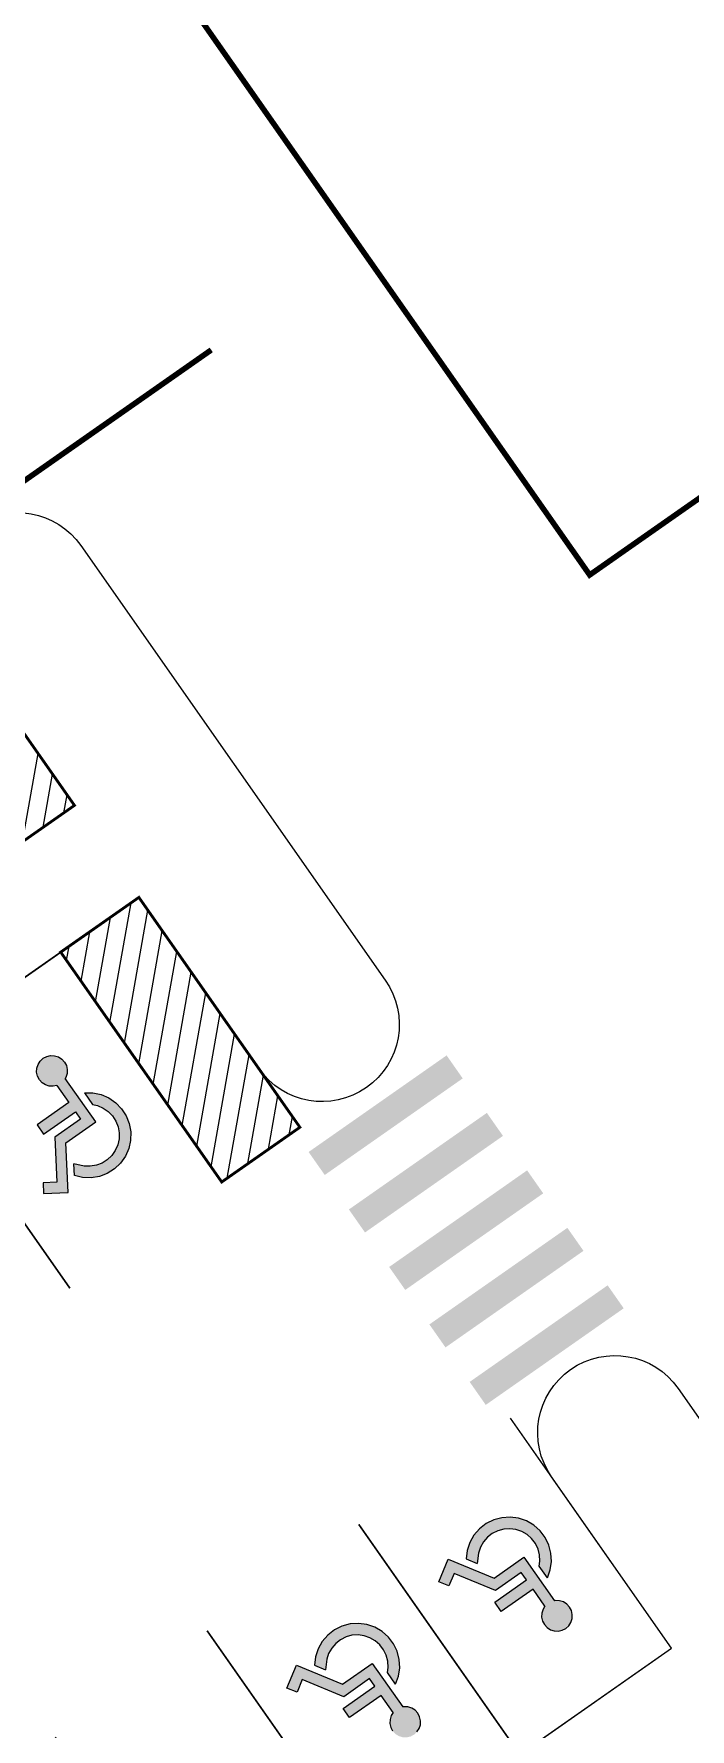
# Model space of a CAD drawing. Header units: millimetres. Extents: x 152904052 to 153933663, y 538271515 to 539240469.
# Drawn here: x 153218064 to 153229752, y 538795138 to 538825339 of the extents above; entities that cross this region are included whole.
import ezdxf

# ---------------------------------------------------------------- set-up
doc = ezdxf.new("R2010")
doc.units = ezdxf.units.MM
doc.layers.add('SCHM', color=9, linetype='Continuous')

msp = doc.modelspace()

# ---------------------------------------------------------------- hatches: boundary and pattern name
at = {"layer": 'SCHM'}
h = msp.add_hatch(dxfattribs=at)
h.set_pattern_fill('ANSI31', color=256, scale=100, angle=35)
h.set_pattern_definition([(80, (122812588, 494499881.96), (-312.6764616, 55.1332964), [])])
h.paths.add_polyline_path([(153214526.4, 538814714.8), (153215918.9, 538815689.8), (153218786.8, 538811594.1), (153217394.2, 538810619)])
h = msp.add_hatch(dxfattribs=at)
h.set_pattern_fill('ANSI31', color=256, scale=100, angle=35)
h.set_pattern_definition([(80, (122816603.2, 494494147.64), (-312.6764616, 55.1332964), [])])
h.paths.add_polyline_path([(153218541.6, 538808980.4), (153219934.1, 538809955.5), (153222802, 538805859.8), (153221409.4, 538804884.7)])
for points in [[(153218209.6, 538806654), (153218161.2, 538806706.7), (153218128.2, 538806770.2), (153218112.7, 538806840.1), (153218115.8, 538806911.6), (153218137.3, 538806979.8), (153218175.8, 538807040.2), (153218228.5, 538807088.5), (153218292, 538807121.6), (153218361.9, 538807137.1), (153218433.4, 538807134), (153218501.6, 538807112.4), (153218562, 538807074), (153218610.3, 538807021.2), (153218643.4, 538806957.7), (153218658.9, 538806887.9), (153218655.7, 538806816.4), (153218634.2, 538806748.1), (153218623.5, 538806731.2), (153219167.1, 538805954.8), (153218635.2, 538805582.4), (153218672.8, 538804696.2), (153218235.6, 538804677.7), (153218227.4, 538804872.3), (153218469.9, 538804882.6), (153218436.1, 538805680.7), (153218895.8, 538806002.7), (153218802.2, 538806136.4), (153218235.9, 538805739.9), (153218120.6, 538805904.6), (153218686.8, 538806301.1), (153218474, 538806605.1), (153218409.7, 538806590.9), (153218338.2, 538806594), (153218269.9, 538806615.5)], [(153219198, 538806244.9), (153219109.6, 538806263.3), (153218962.8, 538806472.9), (153219112.8, 538806471.8), (153219259.7, 538806441.2), (153219397.7, 538806382.3), (153219521.5, 538806297.5), (153219626.1, 538806189.9), (153219707.5, 538806063.9), (153219762.5, 538805924.3), (153219789.1, 538805776.6), (153219786, 538805626.6), (153219753.5, 538805480.1), (153219692.8, 538805342.9), (153219606.4, 538805220.2), (153219497.5, 538805117), (153219370.4, 538805037.2), (153219230.1, 538804984), (153219082.1, 538804959.4), (153218932.1, 538804964.4), (153218786.1, 538804998.8), (153218777, 538805211.3), (153218959.2, 538805168.4), (153219068.6, 538805164.8), (153219176.4, 538805182.7), (153219278.7, 538805221.5), (153219371.3, 538805279.7), (153219450.7, 538805354.9), (153219513.7, 538805444.3), (153219558, 538805544.3), (153219581.6, 538805651.1), (153219583.9, 538805760.4), (153219564.5, 538805868.1), (153219524.4, 538805969.8), (153219465.1, 538806061.7), (153219388.8, 538806140.1), (153219298.6, 538806201.9)], [(153227076.8, 538798131.1), (153227063.8, 538798041.7), (153227210.6, 538797832), (153227260.9, 538797973.4), (153227282.4, 538798121.9), (153227274.2, 538798271.7), (153227236.8, 538798417), (153227171.5, 538798552.1), (153227080.9, 538798671.7), (153226968.6, 538798771.2), (153226838.9, 538798846.6), (153226696.8, 538798895.1), (153226548.1, 538798914.6), (153226398.4, 538798904.6), (153226253.6, 538798865.2), (153226119.3, 538798798.2), (153226000.9, 538798706.1), (153225902.9, 538798592.5), (153225829.2, 538798461.8), (153225782.6, 538798319.2), (153225764.9, 538798170.1), (153225961.6, 538798089), (153225983.6, 538798274.9), (153226017.5, 538798378.8), (153226071.3, 538798474.1), (153226142.7, 538798556.9), (153226229, 538798624.1), (153226326.9, 538798672.9), (153226432.4, 538798701.6), (153226541.5, 538798708.9), (153226650, 538798694.7), (153226753.5, 538798659.4), (153226848, 538798604.4), (153226929.9, 538798531.9), (153226995.9, 538798444.7), (153227043.5, 538798346.2), (153227070.8, 538798240.3)], [(153227123.1, 538797062.3), (153227156.1, 538796998.8), (153227204.5, 538796946.1), (153227264.9, 538796907.6), (153227333.1, 538796886.1), (153227404.6, 538796883), (153227474.5, 538796898.5), (153227538, 538796931.5), (153227590.7, 538796979.9), (153227629.2, 538797040.2), (153227650.7, 538797108.5), (153227653.8, 538797180), (153227638.3, 538797249.8), (153227605.3, 538797313.3), (153227556.9, 538797366.1), (153227496.6, 538797404.5), (153227428.3, 538797426.1), (153227356.8, 538797429.2), (153227337.3, 538797424.8), (153226793.6, 538798201.3), (153226261.7, 538797828.8), (153225441.8, 538798167.2), (153225274.9, 538797762.7), (153225455, 538797688.4), (153225547.6, 538797912.8), (153226286, 538797608), (153226745.8, 538797930), (153226839.5, 538797796.2), (153226273.2, 538797399.7), (153226388.5, 538797235), (153226954.8, 538797631.5), (153227167.6, 538797327.5), (153227132.3, 538797271.9), (153227110.7, 538797203.7), (153227107.6, 538797132.2)], [(153224373.5, 538796238.3), (153224360.6, 538796148.9), (153224507.4, 538795939.2), (153224557.7, 538796080.6), (153224579.2, 538796229.1), (153224571, 538796378.9), (153224533.6, 538796524.2), (153224468.3, 538796659.3), (153224377.7, 538796778.9), (153224265.4, 538796878.4), (153224135.7, 538796953.8), (153223993.6, 538797002.3), (153223844.9, 538797021.8), (153223695.2, 538797011.8), (153223550.4, 538796972.4), (153223416.1, 538796905.4), (153223297.7, 538796813.3), (153223199.7, 538796699.7), (153223126, 538796569), (153223079.4, 538796426.4), (153223061.7, 538796277.3), (153223258.4, 538796196.2), (153223280.4, 538796382.1), (153223314.3, 538796486), (153223368.1, 538796581.3), (153223439.5, 538796664.1), (153223525.8, 538796731.3), (153223623.7, 538796780.1), (153223729.2, 538796808.8), (153223838.3, 538796816.1), (153223946.8, 538796801.9), (153224050.3, 538796766.6), (153224144.8, 538796711.6), (153224226.7, 538796639.1), (153224292.7, 538796551.9), (153224340.3, 538796453.4), (153224367.6, 538796347.5)], [(153224419.9, 538795169.5), (153224452.9, 538795106), (153224501.3, 538795053.3), (153224561.7, 538795014.8), (153224629.9, 538794993.3), (153224701.4, 538794990.2), (153224771.3, 538795005.7), (153224834.8, 538795038.7), (153224887.5, 538795087.1), (153224926, 538795147.4), (153224947.5, 538795215.7), (153224950.6, 538795287.2), (153224935.1, 538795357), (153224902.1, 538795420.5), (153224853.7, 538795473.3), (153224793.4, 538795511.7), (153224725.1, 538795533.3), (153224653.6, 538795536.4), (153224634.1, 538795532), (153224090.4, 538796308.5), (153223558.5, 538795936), (153222738.6, 538796274.4), (153222571.7, 538795869.9), (153222751.8, 538795795.6), (153222844.4, 538796020), (153223582.8, 538795715.2), (153224042.6, 538796037.2), (153224136.3, 538795903.4), (153223570, 538795506.9), (153223685.3, 538795342.2), (153224251.6, 538795738.7), (153224464.4, 538795434.7), (153224429.1, 538795379.1), (153224407.5, 538795310.9), (153224404.4, 538795239.4)]]:
    msp.add_hatch(color=256, dxfattribs=at).paths.add_polyline_path(points)

# ---------------------------------------------------------------- linework, layer by layer
for p, q in [((153218228.5, 538807088.5), (153218292, 538807121.6)), ((153218292, 538807121.6), (153218361.9, 538807137.1)), ((153218361.9, 538807137.1), (153218433.4, 538807134)), ((153218433.4, 538807134), (153218501.6, 538807112.4)), ((153218112.7, 538806840.1), (153218115.8, 538806911.6)), ((153218128.2, 538806770.2), (153218112.7, 538806840.1)), ((153218115.8, 538806911.6), (153218137.3, 538806979.8)), ((153218137.3, 538806979.8), (153218175.8, 538807040.2)), ((153218175.8, 538807040.2), (153218228.5, 538807088.5)), ((153218501.6, 538807112.4), (153218562, 538807074)), ((153218562, 538807074), (153218610.3, 538807021.2)), ((153218610.3, 538807021.2), (153218643.4, 538806957.7)), ((153218655.7, 538806816.4), (153218634.2, 538806748.1)), ((153218643.4, 538806957.7), (153218658.9, 538806887.9)), ((153218658.9, 538806887.9), (153218655.7, 538806816.4)), ((153218161.2, 538806706.7), (153218128.2, 538806770.2)), ((153218209.6, 538806654), (153218161.2, 538806706.7)), ((153218269.9, 538806615.5), (153218209.6, 538806654)), ((153218338.2, 538806594), (153218269.9, 538806615.5)), ((153218409.7, 538806590.9), (153218338.2, 538806594)), ((153218474, 538806605.1), (153218409.7, 538806590.9)), ((153218474, 538806605.1), (153218686.8, 538806301.1)), ((153218634.2, 538806748.1), (153218623.5, 538806731.2)), ((153219167.1, 538805954.8), (153218623.5, 538806731.2)), ((153218686.8, 538806301.1), (153218120.6, 538805904.6)), ((153218962.8, 538806472.9), (153219109.6, 538806263.3)), ((153218962.8, 538806472.9), (153219112.8, 538806471.8)), ((153219109.6, 538806263.3), (153219198, 538806244.9)), ((153219112.8, 538806471.8), (153219259.7, 538806441.2)), ((153219198, 538806244.9), (153219298.6, 538806201.9)), ((153219259.7, 538806441.2), (153219397.7, 538806382.3)), ((153219397.7, 538806382.3), (153219521.5, 538806297.5)), ((153219521.5, 538806297.5), (153219626.1, 538806189.9)), ((153218235.9, 538805739.9), (153218802.2, 538806136.4)), ((153218895.8, 538806002.7), (153218436.1, 538805680.7)), ((153218635.2, 538805582.4), (153219167.1, 538805954.8)), ((153218802.2, 538806136.4), (153218895.8, 538806002.7)), ((153219298.6, 538806201.9), (153219388.8, 538806140.1)), ((153219388.8, 538806140.1), (153219465.1, 538806061.7)), ((153219465.1, 538806061.7), (153219524.4, 538805969.8)), ((153219524.4, 538805969.8), (153219564.5, 538805868.1)), ((153219626.1, 538806189.9), (153219707.5, 538806063.9)), ((153219707.5, 538806063.9), (153219762.5, 538805924.3)), ((153219762.5, 538805924.3), (153219789.1, 538805776.6)), ((153218120.6, 538805904.6), (153218235.9, 538805739.9)), ((153218436.1, 538805680.7), (153218469.9, 538804882.6)), ((153219581.6, 538805651.1), (153219558, 538805544.3)), ((153219564.5, 538805868.1), (153219583.9, 538805760.4)), ((153219583.9, 538805760.4), (153219581.6, 538805651.1)), ((153219786, 538805626.6), (153219753.5, 538805480.1)), ((153219789.1, 538805776.6), (153219786, 538805626.6)), ((153218672.8, 538804696.2), (153218635.2, 538805582.4)), ((153219450.7, 538805354.9), (153219371.3, 538805279.7)), ((153219513.7, 538805444.3), (153219450.7, 538805354.9)), ((153219558, 538805544.3), (153219513.7, 538805444.3)), ((153219692.8, 538805342.9), (153219606.4, 538805220.2)), ((153219753.5, 538805480.1), (153219692.8, 538805342.9)), ((153218786.1, 538804998.8), (153218777, 538805211.3)), ((153218959.2, 538805168.4), (153218777, 538805211.3)), ((153219068.6, 538805164.8), (153218959.2, 538805168.4)), ((153219176.4, 538805182.7), (153219068.6, 538805164.8)), ((153219278.7, 538805221.5), (153219176.4, 538805182.7)), ((153219370.4, 538805037.2), (153219230.1, 538804984)), ((153219371.3, 538805279.7), (153219278.7, 538805221.5)), ((153219497.5, 538805117), (153219370.4, 538805037.2)), ((153219606.4, 538805220.2), (153219497.5, 538805117)), ((153218469.9, 538804882.6), (153218227.4, 538804872.3)), ((153218227.4, 538804872.3), (153218235.6, 538804677.7)), ((153218932.1, 538804964.4), (153218786.1, 538804998.8)), ((153219082.1, 538804959.4), (153218932.1, 538804964.4)), ((153219230.1, 538804984), (153219082.1, 538804959.4)), ((153218235.6, 538804677.7), (153218672.8, 538804696.2)), ((153226000.9, 538798706.1), (153225902.9, 538798592.5)), ((153226119.3, 538798798.2), (153226000.9, 538798706.1)), ((153226253.6, 538798865.2), (153226119.3, 538798798.2)), ((153226326.9, 538798672.9), (153226229, 538798624.1)), ((153226398.4, 538798904.6), (153226253.6, 538798865.2)), ((153226432.4, 538798701.6), (153226326.9, 538798672.9)), ((153226548.1, 538798914.6), (153226398.4, 538798904.6)), ((153226541.5, 538798708.9), (153226432.4, 538798701.6)), ((153226650, 538798694.7), (153226541.5, 538798708.9)), ((153226696.8, 538798895.1), (153226548.1, 538798914.6)), ((153226753.5, 538798659.4), (153226650, 538798694.7)), ((153226838.9, 538798846.6), (153226696.8, 538798895.1)), ((153226848, 538798604.4), (153226753.5, 538798659.4)), ((153226968.6, 538798771.2), (153226838.9, 538798846.6)), ((153227080.9, 538798671.7), (153226968.6, 538798771.2)), ((153227171.5, 538798552.1), (153227080.9, 538798671.7)), ((153225829.2, 538798461.8), (153225782.6, 538798319.2)), ((153225902.9, 538798592.5), (153225829.2, 538798461.8)), ((153226017.5, 538798378.8), (153225983.6, 538798274.9)), ((153226071.3, 538798474.1), (153226017.5, 538798378.8)), ((153226142.7, 538798556.9), (153226071.3, 538798474.1)), ((153226229, 538798624.1), (153226142.7, 538798556.9)), ((153226929.9, 538798531.9), (153226848, 538798604.4)), ((153226995.9, 538798444.7), (153226929.9, 538798531.9)), ((153227043.5, 538798346.2), (153226995.9, 538798444.7)), ((153227236.8, 538798417), (153227171.5, 538798552.1)), ((153227274.2, 538798271.7), (153227236.8, 538798417)), ((153225274.9, 538797762.7), (153225441.8, 538798167.2)), ((153225441.8, 538798167.2), (153226261.7, 538797828.8)), ((153225782.6, 538798319.2), (153225764.9, 538798170.1)), ((153225764.9, 538798170.1), (153225961.6, 538798089)), ((153225983.6, 538798274.9), (153225961.6, 538798089)), ((153226261.7, 538797828.8), (153226793.6, 538798201.3)), ((153226793.6, 538798201.3), (153227337.3, 538797424.8)), ((153227070.8, 538798240.3), (153227043.5, 538798346.2)), ((153227063.8, 538798041.7), (153227076.8, 538798131.1)), ((153227076.8, 538798131.1), (153227070.8, 538798240.3)), ((153227260.9, 538797973.4), (153227282.4, 538798121.9)), ((153227282.4, 538798121.9), (153227274.2, 538798271.7)), ((153225455, 538797688.4), (153225274.9, 538797762.7)), ((153225547.6, 538797912.8), (153225455, 538797688.4)), ((153226286, 538797608), (153225547.6, 538797912.8)), ((153226273.2, 538797399.7), (153226839.5, 538797796.2)), ((153226745.8, 538797930), (153226286, 538797608)), ((153226839.5, 538797796.2), (153226745.8, 538797930)), ((153227210.6, 538797832), (153227063.8, 538798041.7)), ((153227210.6, 538797832), (153227260.9, 538797973.4)), ((153226954.8, 538797631.5), (153226388.5, 538797235)), ((153227167.6, 538797327.5), (153226954.8, 538797631.5)), ((153226388.5, 538797235), (153226273.2, 538797399.7)), ((153227110.7, 538797203.7), (153227107.6, 538797132.2)), ((153227132.3, 538797271.9), (153227110.7, 538797203.7)), ((153227167.6, 538797327.5), (153227132.3, 538797271.9)), ((153227356.8, 538797429.2), (153227337.3, 538797424.8)), ((153227428.3, 538797426.1), (153227356.8, 538797429.2)), ((153227496.6, 538797404.5), (153227428.3, 538797426.1)), ((153227556.9, 538797366.1), (153227496.6, 538797404.5)), ((153227605.3, 538797313.3), (153227556.9, 538797366.1)), ((153227638.3, 538797249.8), (153227605.3, 538797313.3)), ((153227653.8, 538797180), (153227638.3, 538797249.8)), ((153227650.7, 538797108.5), (153227653.8, 538797180)), ((153223416.1, 538796905.4), (153223297.7, 538796813.3)), ((153223550.4, 538796972.4), (153223416.1, 538796905.4)), ((153223695.2, 538797011.8), (153223550.4, 538796972.4)), ((153223844.9, 538797021.8), (153223695.2, 538797011.8)), ((153223993.6, 538797002.3), (153223844.9, 538797021.8)), ((153224135.7, 538796953.8), (153223993.6, 538797002.3)), ((153224265.4, 538796878.4), (153224135.7, 538796953.8)), ((153224377.7, 538796778.9), (153224265.4, 538796878.4)), ((153227107.6, 538797132.2), (153227123.1, 538797062.3)), ((153227123.1, 538797062.3), (153227156.1, 538796998.8)), ((153227156.1, 538796998.8), (153227204.5, 538796946.1)), ((153227204.5, 538796946.1), (153227264.9, 538796907.6)), ((153227264.9, 538796907.6), (153227333.1, 538796886.1)), ((153227333.1, 538796886.1), (153227404.6, 538796883)), ((153227404.6, 538796883), (153227474.5, 538796898.5)), ((153227474.5, 538796898.5), (153227538, 538796931.5)), ((153227538, 538796931.5), (153227590.7, 538796979.9)), ((153227590.7, 538796979.9), (153227629.2, 538797040.2)), ((153227629.2, 538797040.2), (153227650.7, 538797108.5)), ((153223126, 538796569), (153223079.4, 538796426.4)), ((153223199.7, 538796699.7), (153223126, 538796569)), ((153223297.7, 538796813.3), (153223199.7, 538796699.7)), ((153223368.1, 538796581.3), (153223314.3, 538796486)), ((153223439.5, 538796664.1), (153223368.1, 538796581.3)), ((153223525.8, 538796731.3), (153223439.5, 538796664.1)), ((153223623.7, 538796780.1), (153223525.8, 538796731.3)), ((153223729.2, 538796808.8), (153223623.7, 538796780.1)), ((153223838.3, 538796816.1), (153223729.2, 538796808.8)), ((153223946.8, 538796801.9), (153223838.3, 538796816.1)), ((153224050.3, 538796766.6), (153223946.8, 538796801.9)), ((153224144.8, 538796711.6), (153224050.3, 538796766.6)), ((153224226.7, 538796639.1), (153224144.8, 538796711.6)), ((153224292.7, 538796551.9), (153224226.7, 538796639.1)), ((153224340.3, 538796453.4), (153224292.7, 538796551.9)), ((153224468.3, 538796659.3), (153224377.7, 538796778.9)), ((153224533.6, 538796524.2), (153224468.3, 538796659.3)), ((153222571.7, 538795869.9), (153222738.6, 538796274.4)), ((153222738.6, 538796274.4), (153223558.5, 538795936)), ((153223079.4, 538796426.4), (153223061.7, 538796277.3)), ((153223061.7, 538796277.3), (153223258.4, 538796196.2)), ((153223280.4, 538796382.1), (153223258.4, 538796196.2)), ((153223314.3, 538796486), (153223280.4, 538796382.1)), ((153223558.5, 538795936), (153224090.4, 538796308.5)), ((153224090.4, 538796308.5), (153224634.1, 538795532)), ((153224367.6, 538796347.5), (153224340.3, 538796453.4)), ((153224373.5, 538796238.3), (153224367.6, 538796347.5)), ((153224571, 538796378.9), (153224533.6, 538796524.2)), ((153224579.2, 538796229.1), (153224571, 538796378.9)), ((153222844.4, 538796020), (153222751.8, 538795795.6)), ((153223582.8, 538795715.2), (153222844.4, 538796020)), ((153224042.6, 538796037.2), (153223582.8, 538795715.2)), ((153224136.3, 538795903.4), (153224042.6, 538796037.2)), ((153224360.6, 538796148.9), (153224373.5, 538796238.3)), ((153224507.4, 538795939.2), (153224360.6, 538796148.9)), ((153224507.4, 538795939.2), (153224557.7, 538796080.6)), ((153224557.7, 538796080.6), (153224579.2, 538796229.1)), ((153222751.8, 538795795.6), (153222571.7, 538795869.9)), ((153223570, 538795506.9), (153224136.3, 538795903.4)), ((153224251.6, 538795738.7), (153223685.3, 538795342.2)), ((153224464.4, 538795434.7), (153224251.6, 538795738.7)), ((153223685.3, 538795342.2), (153223570, 538795506.9)), ((153224429.1, 538795379.1), (153224407.5, 538795310.9)), ((153224464.4, 538795434.7), (153224429.1, 538795379.1)), ((153224653.6, 538795536.4), (153224634.1, 538795532)), ((153224725.1, 538795533.3), (153224653.6, 538795536.4)), ((153224793.4, 538795511.7), (153224725.1, 538795533.3)), ((153224853.7, 538795473.3), (153224793.4, 538795511.7)), ((153224902.1, 538795420.5), (153224853.7, 538795473.3)), ((153224935.1, 538795357), (153224902.1, 538795420.5)), ((153224950.6, 538795287.2), (153224935.1, 538795357)), ((153224407.5, 538795310.9), (153224404.4, 538795239.4)), ((153224404.4, 538795239.4), (153224419.9, 538795169.5)), ((153224419.9, 538795169.5), (153224452.9, 538795106)), ((153224887.5, 538795087.1), (153224926, 538795147.4)), ((153224926, 538795147.4), (153224947.5, 538795215.7)), ((153224947.5, 538795215.7), (153224950.6, 538795287.2))]:
    msp.add_line(p, q, dxfattribs=at)
at = {"layer": 'SCHM', "ltscale": 0.3}
msp.add_lwpolyline([(153248583.9, 538810184.7, 750, 750, 0), (153241354.3, 538820509.7, 750, 750, 0.2050829), (153227976.2, 538828811.1, 750, 750, -2.9016993), (153244616.9, 538838183.5, 750, 750, 0.2253652), (153246128, 538824257.2, 750, 750, 0), (153253033.7, 538814394.8, 0, 0, 0)], format="xyseb", dxfattribs=at)
at = {"layer": 'SCHM', "ltscale": 0.005, "const_width": 100}
msp.add_lwpolyline([(153243368.9, 538805428.4), (153233474.7, 538819558.7), (153227963.3, 538815699.6), (153219239.9, 538828158.1)], dxfattribs=at)
msp.add_lwpolyline([(153239617.3, 538820375.3, 0.2205402), (153228703.1, 538826708.6)], format="xyb", dxfattribs=at)
at = {"layer": 'SCHM', "const_width": 100}
msp.add_lwpolyline([(153169083.9, 538783200.5), (153221223.1, 538819708.7)], dxfattribs=at)
at = {"layer": 'SCHM'}
for points in [[(153231271.8, 538813987.7), (153235367.5, 538816855.5), (153233474.7, 538819558.7), (153229379, 538816690.9)], [(153218706.4, 538802991.7), (153215838.5, 538807087.4), (153218541.7, 538808980.2), (153221409.6, 538804884.5)], [(153216003.2, 538801098.9), (153213135.3, 538805194.6), (153215838.5, 538807087.4), (153218706.4, 538802991.7)], [(153223851.6, 538798781.8), (153226719.5, 538794686), (153229422.7, 538796578.8), (153226554.8, 538800674.6)], [(153221148.4, 538796889), (153224016.3, 538792793.2), (153226719.5, 538794686), (153223851.6, 538798781.8)], [(153218445.2, 538794996.2), (153221313.1, 538790900.4), (153224016.3, 538792793.2), (153221148.4, 538796889)]]:
    msp.add_lwpolyline(points, dxfattribs=at)
at = {"layer": 'SCHM', "ltscale": 0.0008}
for points in [[(153105778.2, 538737011.5, -1), (153108030.9, 538738588.9), (153110167.5, 538735537.5), (153218787, 538811593.8), (153216650.4, 538814645.1, -1), (153218903.1, 538816222.4), (153224323.4, 538808481.4, -1), (153222070.7, 538806904.1), (153219934.2, 538809955.5), (153111314.6, 538733899.2), (153113451.2, 538730847.9, -1), (153111198.5, 538729270.5)], [(153116332, 538721939.1, -1), (153118584.7, 538723516.5), (153120721.3, 538720465.1), (153229422.8, 538796578.6), (153227286.2, 538799630, -1), (153229538.9, 538801207.3), (153234959.2, 538793466.3, -1), (153232706.5, 538791889), (153230570, 538794940.3), (153121868.4, 538718826.8), (153124005, 538715775.5, -1), (153121752.3, 538714198.1)]]:
    msp.add_lwpolyline(points, format="xyb", close=True, dxfattribs=at)
at = {"layer": 'SCHM', "const_width": 50}
for points in [[(153214526.4, 538814714.8), (153215918.9, 538815689.8), (153218786.8, 538811594.1), (153217394.2, 538810619)], [(153218541.6, 538808980.4), (153219934.1, 538809955.5), (153222802, 538805859.8), (153221409.4, 538804884.7)]]:
    msp.add_lwpolyline(points, close=True, dxfattribs=at)
at = {"layer": 'SCHM'}
for points in [[(153223244.6, 538805009.8), (153225702, 538806730.5), (153222957.8, 538805419.4), (153225415.2, 538807140.1)], [(153223961.5, 538803985.9), (153226419, 538805706.6), (153223674.7, 538804395.4), (153226132.2, 538806116.2)], [(153224678.5, 538802961.9), (153227136, 538804682.6), (153224391.7, 538803371.5), (153226849.2, 538805092.2)], [(153225395.5, 538801938), (153227852.9, 538803658.7), (153225108.7, 538802347.6), (153227566.1, 538804068.3)], [(153226112.4, 538800914), (153228569.9, 538802634.8), (153225825.7, 538801323.6), (153228283.1, 538803044.3)]]:
    msp.add_solid(points, dxfattribs=at)

doc.saveas('drawing.dxf')
